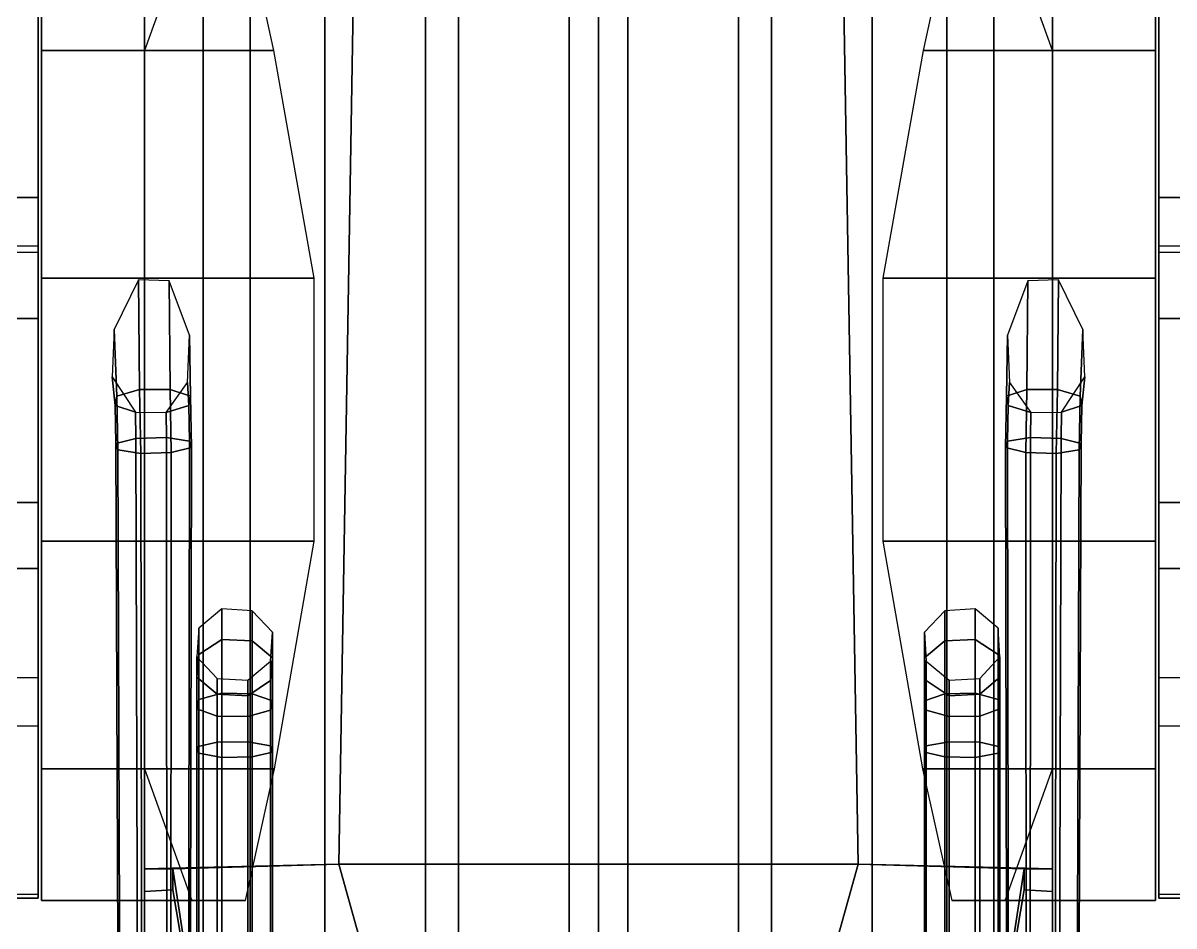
# Model space of a CAD drawing. Extents: x -7.9 to 7.9, y -12.5 to 11.9.
# Drawn here: x -2.057 to 2.019, y 0.266 to 3.463 of the extents above; entities that cross this region are included whole.
import ezdxf

# ---------------------------------------------------------------- set-up
doc = ezdxf.new("R2010")
doc.units = 0

msp = doc.modelspace()

# ---------------------------------------------------------------- linework, layer by layer
for points in [[(-0.6315, 4.8547, 4.2507), (-0.6315, -0.9776, 4.2507), (-0.6315, -1.5447, 4.9023), (-0.6315, 4.8547, 4.9023)], [(-0.1233, 4.8547, 4.9023), (-0.6315, 4.8547, 4.9023), (-0.6315, -1.5447, 4.9023), (-0.1233, -1.4171, 4.9023)], [(-0.1233, -0.8499, 4.2507), (-0.1233, 4.8547, 4.2507), (-0.1233, 4.8547, 4.9023), (-0.1233, -1.4171, 4.9023)], [(0.0852, -0.8499, 4.2507), (0.0852, -1.4171, 4.9023), (0.0852, 4.8547, 4.9023), (0.0852, 4.8547, 4.2507)], [(0.0852, 4.8547, 4.9023), (0.0852, -1.4171, 4.9023), (0.5933, -1.5447, 4.9023), (0.5933, 4.8547, 4.9023)], [(0.5933, 4.8547, 4.2507), (0.5933, 4.8547, 4.9023), (0.5933, -1.5447, 4.9023), (0.5933, -0.9776, 4.2507)], [(-1.627, -0.3107, 3.1061), (-1.4196, -0.3107, 3.1061), (-1.4196, 4.4444, 3.1061), (-1.627, 4.4425, 3.1052)], [(-1.4196, -0.3107, 3.1061), (-1.2528, -0.3107, 4.0273), (-1.2528, 4.4444, 4.0273), (-1.4196, 4.4444, 3.1061)], [(-1.2528, -0.3107, 4.0273), (-0.9881, -0.3107, 4.5662), (-0.9881, 4.4444, 4.5662), (-1.2528, 4.4444, 4.0273)], [(-0.5146, -0.3107, 4.8343), (-0.5146, 3.905, 4.8343), (-0.9881, 4.4444, 4.5662), (-0.9881, -0.3107, 4.5662)], [(0.4765, -0.3107, 4.8343), (0.95, -0.3107, 4.5662), (0.95, 4.4444, 4.5662), (0.4765, 3.905, 4.8343)], [(1.2147, -0.3107, 4.0273), (1.2147, 4.4444, 4.0273), (0.95, 4.4444, 4.5662), (0.95, -0.3107, 4.5662)], [(1.3815, -0.3107, 3.1061), (1.3815, 4.4444, 3.1061), (1.2147, 4.4444, 4.0273), (1.2147, -0.3107, 4.0273)], [(1.5889, -0.3107, 3.1061), (1.5889, 4.4425, 3.1052), (1.3815, 4.4444, 3.1061), (1.3815, -0.3107, 3.1061)], [(-1.627, 4.375, 1.2444), (-1.627, 0.388, 2.0157), (-1.627, -0.3107, 3.1061), (-1.627, 4.4425, 3.1052)], [(1.5889, 4.375, 1.2444), (1.5889, 4.4425, 3.1052), (1.5889, -0.3107, 3.1061), (1.5889, 0.388, 2.0157)], [(-1.627, 4.375, 1.2444), (-0.8741, 4.375, 1.0726), (-0.9384, 0.4842, 1.0726), (-1.627, 0.4682, 1.2677)], [(-1.627, 4.375, 1.2444), (-1.627, 0.4682, 1.2677), (-1.627, 0.388, 2.0157)], [(-0.0191, 4.375, 1.0726), (-0.0191, 0.4842, 1.0726), (-0.9384, 0.4842, 1.0726), (-0.8741, 4.375, 1.0726)], [(-0.0191, 4.375, 1.0726), (0.836, 4.375, 1.0726), (0.9003, 0.4842, 1.0726), (-0.0191, 0.4842, 1.0726)], [(1.5889, 4.375, 1.2444), (1.5889, 0.4682, 1.2677), (0.9003, 0.4842, 1.0726), (0.836, 4.375, 1.0726)], [(1.5889, 4.375, 1.2444), (1.5889, 0.388, 2.0157), (1.5889, 0.4682, 1.2677)], [(-2.2381, 2.8455, 2.2408), (-2.2381, 3.9475, 3.0899), (-2.0034, 3.9471, 3.0899), (-2.0034, 2.8451, 2.2408)], [(-2.0034, 2.6736, 4.6611), (-2.0034, 2.8451, 2.2408), (-2.0034, 3.9471, 3.0899), (-2.0034, 3.8843, 3.9758)], [(2.2, 2.8455, 2.2408), (1.9653, 2.8451, 2.2408), (1.9653, 3.9471, 3.0899), (2.2, 3.9475, 3.0899)], [(1.9653, 2.6736, 4.6611), (1.9653, 3.8843, 3.9758), (1.9653, 3.9471, 3.0899), (1.9653, 2.8451, 2.2408)], [(-2.2381, 3.8848, 3.9758), (-2.2381, 2.6741, 4.6611), (-2.0034, 2.6736, 4.6611), (-2.0034, 3.8843, 3.9758)], [(-0.5146, -0.3107, 4.8343), (-0.0191, -0.3107, 4.8845), (-0.0191, 3.905, 4.8845), (-0.5146, 3.905, 4.8343)], [(0.4765, -0.3107, 4.8343), (0.4765, 3.905, 4.8343), (-0.0191, 3.905, 4.8845), (-0.0191, -0.3107, 4.8845)], [(2.2, 3.8848, 3.9758), (1.9653, 3.8843, 3.9758), (1.9653, 2.6736, 4.6611), (2.2, 2.6741, 4.6611)], [(-1.9915, 3.8315, 3.9297), (-1.9915, 0.3562, 3.9297), (-1.9915, 0.8218, 4.1961), (-1.9915, 3.3659, 4.1961)], [(-1.9915, 3.8315, 3.9297), (-1.9915, 3.8315, 2.882), (-1.9915, 0.3562, 2.882), (-1.9915, 0.3562, 3.9297)], [(-1.9915, 3.8315, 2.882), (-1.9915, 3.3659, 2.6156), (-1.9915, 0.8218, 2.6156), (-1.9915, 0.3562, 2.882)], [(-1.9915, 3.3659, 2.6156), (-1.9915, 3.8315, 2.882), (-1.4596, 3.8315, 2.885), (-1.627, 3.3659, 2.6156)], [(-1.9915, 3.8315, 3.9297), (-1.9915, 3.3659, 4.1961), (-1.169, 3.3659, 4.1978), (-1.2699, 3.8315, 3.9327)], [(1.9534, 3.8315, 3.9297), (1.2318, 3.8315, 3.9327), (1.1309, 3.3659, 4.1978), (1.9534, 3.3659, 4.1961)], [(1.9534, 3.3659, 2.6156), (1.5889, 3.3659, 2.6156), (1.4215, 3.8315, 2.885), (1.9534, 3.8315, 2.882)], [(1.9534, 3.8315, 3.9297), (1.9534, 3.3659, 4.1961), (1.9534, 0.8218, 4.1961), (1.9534, 0.3562, 3.9297)], [(1.9534, 3.8315, 3.9297), (1.9534, 0.3562, 3.9297), (1.9534, 0.3562, 2.882), (1.9534, 3.8315, 2.882)], [(1.9534, 3.8315, 2.882), (1.9534, 0.3562, 2.882), (1.9534, 0.8218, 2.6156), (1.9534, 3.3659, 2.6156)], [(-1.9915, 1.6282, 4.4854), (-1.9915, 2.5594, 4.4854), (-1.9915, 3.3659, 4.1961), (-1.9915, 0.8218, 4.1961)], [(-1.9915, 3.3659, 2.6156), (-1.9915, 2.5594, 2.3263), (-1.9915, 1.6282, 2.3263), (-1.9915, 0.8218, 2.6156)], [(-1.9915, 2.5594, 2.3263), (-1.9915, 3.3659, 2.6156), (-1.627, 3.3659, 2.6156), (-1.627, 2.5594, 2.3263)], [(-1.9915, 3.3659, 4.1961), (-1.9915, 2.5594, 4.4854), (-1.0266, 2.5594, 4.4878), (-1.169, 3.3659, 4.1978)], [(1.9534, 3.3659, 4.1961), (1.1309, 3.3659, 4.1978), (0.9885, 2.5594, 4.4878), (1.9534, 2.5594, 4.4854)], [(1.9534, 2.5594, 2.3263), (1.5889, 2.5594, 2.3263), (1.5889, 3.3659, 2.6156), (1.9534, 3.3659, 2.6156)], [(1.9534, 1.6282, 4.4854), (1.9534, 0.8218, 4.1961), (1.9534, 3.3659, 4.1961), (1.9534, 2.5594, 4.4854)], [(1.9534, 3.3659, 2.6156), (1.9534, 0.8218, 2.6156), (1.9534, 1.6282, 2.3263), (1.9534, 2.5594, 2.3263)], [(-2.2381, 2.6516, 1.7819), (-2.2381, 2.8455, 2.2408), (-2.0034, 2.8451, 2.2408), (-2.0034, 2.6511, 1.7819)], [(-2.0034, 2.4169, 5.088), (-2.0034, 2.6511, 1.7819), (-2.0034, 2.8451, 2.2408), (-2.0034, 2.6736, 4.6611)], [(2.2, 2.6516, 1.7819), (1.9653, 2.6511, 1.7819), (1.9653, 2.8451, 2.2408), (2.2, 2.8455, 2.2408)], [(1.9653, 2.4169, 5.088), (1.9653, 2.6736, 4.6611), (1.9653, 2.8451, 2.2408), (1.9653, 2.6511, 1.7819)], [(-2.2381, 2.6741, 4.6611), (-2.2381, 2.4174, 5.088), (-2.0034, 2.4169, 5.088), (-2.0034, 2.6736, 4.6611)], [(-2.2381, 1.7657, 1.7192), (-2.2381, 2.6516, 1.7819), (-2.0034, 2.6511, 1.7819), (-2.0034, 1.7652, 1.7192)], [(-2.0034, 1.5311, 5.0253), (-2.0034, 1.7652, 1.7192), (-2.0034, 2.6511, 1.7819), (-2.0034, 2.4169, 5.088)], [(2.2, 2.6741, 4.6611), (1.9653, 2.6736, 4.6611), (1.9653, 2.4169, 5.088), (2.2, 2.4174, 5.088)], [(2.2, 1.7657, 1.7192), (1.9653, 1.7652, 1.7192), (1.9653, 2.6511, 1.7819), (2.2, 2.6516, 1.7819)], [(1.9653, 1.5311, 5.0253), (1.9653, 2.4169, 5.088), (1.9653, 2.6511, 1.7819), (1.9653, 1.7652, 1.7192)], [(-1.9915, 2.5594, 4.4854), (-1.9915, 1.6282, 4.4854), (-1.026, 1.6282, 4.4891), (-1.0266, 2.5594, 4.4878)], [(-1.9915, 1.6282, 2.3263), (-1.9915, 2.5594, 2.3263), (-1.627, 2.5594, 2.3263), (-1.627, 1.6282, 2.3263)], [(-1.6446, 2.1661, 4.741), (-1.6482, 2.5535, 4.4829), (-1.7343, 2.3776, 4.4817), (-1.7252, 2.1423, 4.6728)], [(-1.6446, 2.1661, 4.741), (-1.5365, 2.1661, 4.7348), (-1.5401, 2.5506, 4.4786), (-1.6482, 2.5535, 4.4829)], [(-1.4642, 2.1422, 4.6578), (-1.467, 2.3574, 4.4856), (-1.5401, 2.5506, 4.4786), (-1.5365, 2.1661, 4.7348)], [(1.9534, 2.5594, 4.4854), (0.9885, 2.5594, 4.4878), (0.9879, 1.6282, 4.4891), (1.9534, 1.6282, 4.4854)], [(1.4261, 2.1422, 4.6578), (1.4984, 2.1661, 4.7348), (1.502, 2.5506, 4.4786), (1.4289, 2.3574, 4.4856)], [(1.6065, 2.1661, 4.741), (1.6101, 2.5535, 4.4829), (1.502, 2.5506, 4.4786), (1.4984, 2.1661, 4.7348)], [(1.9534, 1.6282, 2.3263), (1.5889, 1.6282, 2.3263), (1.5889, 2.5594, 2.3263), (1.9534, 2.5594, 2.3263)], [(1.6065, 2.1661, 4.741), (1.6871, 2.1423, 4.6728), (1.6961, 2.3776, 4.4817), (1.6101, 2.5535, 4.4829)], [(-2.2381, 2.4174, 5.088), (-2.2381, 1.5315, 5.0253), (-2.0034, 1.5311, 5.0253), (-2.0034, 2.4169, 5.088)], [(2.2, 2.4174, 5.088), (1.9653, 2.4169, 5.088), (1.9653, 1.5311, 5.0253), (2.2, 1.5315, 5.0253)], [(-1.7252, 2.1423, 4.6728), (-1.7343, 2.3776, 4.4817), (-1.7415, 2.2106, 4.4833), (-1.7311, 2.1085, 4.5701)], [(1.6871, 2.1423, 4.6728), (1.693, 2.1085, 4.5701), (1.7034, 2.2106, 4.4833), (1.6961, 2.3776, 4.4817)], [(-1.4642, 2.1422, 4.6578), (-1.4701, 2.1085, 4.5551), (-1.4743, 2.1905, 4.4873), (-1.467, 2.3574, 4.4856)], [(1.4261, 2.1422, 4.6578), (1.4289, 2.3574, 4.4856), (1.4362, 2.1905, 4.4873), (1.432, 2.1085, 4.5551)], [(-1.6588, 2.0847, 4.4874), (-1.7311, 2.1085, 4.5701), (-1.7415, 2.2106, 4.4833)], [(1.6207, 2.0847, 4.4874), (1.7034, 2.2106, 4.4833), (1.693, 2.1085, 4.5701)], [(-1.6404, 1.9385, 4.7555), (-1.6446, 2.1661, 4.741), (-1.7252, 2.1423, 4.6728), (-1.7216, 1.9518, 4.6852)], [(-1.6404, 1.9385, 4.7555), (-1.5323, 1.9419, 4.7491), (-1.5365, 2.1661, 4.7348), (-1.6446, 2.1661, 4.741)], [(-1.4701, 2.1085, 4.5551), (-1.5507, 2.0846, 4.4869), (-1.4743, 2.1905, 4.4873)], [(-1.4608, 1.9599, 4.6698), (-1.4642, 2.1422, 4.6578), (-1.5365, 2.1661, 4.7348), (-1.5323, 1.9419, 4.7491)], [(1.4227, 1.9599, 4.6698), (1.4942, 1.9419, 4.7491), (1.4984, 2.1661, 4.7348), (1.4261, 2.1422, 4.6578)], [(1.432, 2.1085, 4.5551), (1.4362, 2.1905, 4.4873), (1.5126, 2.0846, 4.4869)], [(1.6022, 1.9385, 4.7555), (1.6065, 2.1661, 4.741), (1.4984, 2.1661, 4.7348), (1.4942, 1.9419, 4.7491)], [(1.6022, 1.9385, 4.7555), (1.6835, 1.9518, 4.6852), (1.6871, 2.1423, 4.6728), (1.6065, 2.1661, 4.741)], [(-1.7216, 1.9518, 4.6852), (-1.7252, 2.1423, 4.6728), (-1.7311, 2.1085, 4.5701), (-1.7286, 1.9739, 4.5794)], [(-1.4608, 1.9599, 4.6698), (-1.4678, 1.982, 4.5641), (-1.4701, 2.1085, 4.5551), (-1.4642, 2.1422, 4.6578)], [(1.4227, 1.9599, 4.6698), (1.4261, 2.1422, 4.6578), (1.432, 2.1085, 4.5551), (1.4296, 1.982, 4.5641)], [(1.6835, 1.9518, 4.6852), (1.6904, 1.9739, 4.5794), (1.693, 2.1085, 4.5701), (1.6871, 2.1423, 4.6728)], [(-1.6571, 1.9919, 4.5002), (-1.7286, 1.9739, 4.5794), (-1.7311, 2.1085, 4.5701), (-1.6588, 2.0847, 4.4874)], [(-1.549, 1.9952, 4.4938), (-1.6571, 1.9919, 4.5002), (-1.6588, 2.0847, 4.4874), (-1.5507, 2.0846, 4.4869)], [(-1.4678, 1.982, 4.5641), (-1.549, 1.9952, 4.4938), (-1.5507, 2.0846, 4.4869), (-1.4701, 2.1085, 4.5551)], [(1.4296, 1.982, 4.5641), (1.432, 2.1085, 4.5551), (1.5126, 2.0846, 4.4869), (1.5109, 1.9952, 4.4938)], [(1.5109, 1.9952, 4.4938), (1.5126, 2.0846, 4.4869), (1.6207, 2.0847, 4.4874), (1.619, 1.9919, 4.5002)], [(1.619, 1.9919, 4.5002), (1.6207, 2.0847, 4.4874), (1.693, 2.1085, 4.5701), (1.6904, 1.9739, 4.5794)], [(-1.6509, -0.3664, 4.3275), (-1.7191, -0.3894, 4.4084), (-1.7286, 1.9739, 4.5794), (-1.6571, 1.9919, 4.5002)], [(-1.7129, -0.3893, 4.5162), (-1.7216, 1.9518, 4.6852), (-1.7286, 1.9739, 4.5794), (-1.7191, -0.3894, 4.4084)], [(-1.5482, -0.3339, 4.321), (-1.6509, -0.3664, 4.3275), (-1.6571, 1.9919, 4.5002), (-1.549, 1.9952, 4.4938)], [(-1.4712, -0.3108, 4.3927), (-1.5482, -0.3339, 4.321), (-1.549, 1.9952, 4.4938), (-1.4678, 1.982, 4.5641)], [(-1.465, -0.3107, 4.5006), (-1.4608, 1.9599, 4.6698), (-1.5323, 1.9419, 4.7491), (-1.5332, -0.3337, 4.5814)], [(-1.465, -0.3107, 4.5006), (-1.4712, -0.3108, 4.3927), (-1.4678, 1.982, 4.5641), (-1.4608, 1.9599, 4.6698)], [(1.4269, -0.3107, 4.5006), (1.4227, 1.9599, 4.6698), (1.4296, 1.982, 4.5641), (1.4331, -0.3108, 4.3927)], [(1.4269, -0.3107, 4.5006), (1.4951, -0.3337, 4.5814), (1.4942, 1.9419, 4.7491), (1.4227, 1.9599, 4.6698)], [(1.4331, -0.3108, 4.3927), (1.4296, 1.982, 4.5641), (1.5109, 1.9952, 4.4938), (1.5101, -0.3339, 4.321)], [(1.5101, -0.3339, 4.321), (1.5109, 1.9952, 4.4938), (1.619, 1.9919, 4.5002), (1.6128, -0.3664, 4.3275)], [(1.6128, -0.3664, 4.3275), (1.619, 1.9919, 4.5002), (1.6904, 1.9739, 4.5794), (1.681, -0.3894, 4.4084)], [(1.6747, -0.3893, 4.5162), (1.681, -0.3894, 4.4084), (1.6904, 1.9739, 4.5794), (1.6835, 1.9518, 4.6852)], [(-1.6359, -0.3663, 4.5879), (-1.6404, 1.9385, 4.7555), (-1.7216, 1.9518, 4.6852), (-1.7129, -0.3893, 4.5162)], [(-1.6359, -0.3663, 4.5879), (-1.5332, -0.3337, 4.5814), (-1.5323, 1.9419, 4.7491), (-1.6404, 1.9385, 4.7555)], [(1.5978, -0.3663, 4.5879), (1.6022, 1.9385, 4.7555), (1.4942, 1.9419, 4.7491), (1.4951, -0.3337, 4.5814)], [(1.5978, -0.3663, 4.5879), (1.6747, -0.3893, 4.5162), (1.6835, 1.9518, 4.6852), (1.6022, 1.9385, 4.7555)], [(-2.2381, 1.1453, 2.1204), (-2.2381, 1.7657, 1.7192), (-2.0034, 1.7652, 1.7192), (-2.0034, 1.1448, 2.1204)], [(-2.0034, 1.5311, 5.0253), (-2.0034, 0.9734, 4.5406), (-2.0034, 1.1448, 2.1204), (-2.0034, 1.7652, 1.7192)], [(2.2, 1.1453, 2.1204), (1.9653, 1.1448, 2.1204), (1.9653, 1.7652, 1.7192), (2.2, 1.7657, 1.7192)], [(1.9653, 1.5311, 5.0253), (1.9653, 1.7652, 1.7192), (1.9653, 1.1448, 2.1204), (1.9653, 0.9734, 4.5406)], [(-1.9915, 1.6282, 4.4854), (-1.9915, 0.8218, 4.1961), (-1.1665, 0.8218, 4.2031), (-1.026, 1.6282, 4.4891)], [(-1.9915, 0.8218, 2.6156), (-1.9915, 1.6282, 2.3263), (-1.627, 1.6282, 2.3263), (-1.627, 0.8218, 2.6156)], [(1.9534, 1.6282, 4.4854), (0.9879, 1.6282, 4.4891), (1.1284, 0.8218, 4.2031), (1.9534, 0.8218, 4.1961)], [(1.9534, 0.8218, 2.6156), (1.5889, 0.8218, 2.6156), (1.5889, 1.6282, 2.3263), (1.9534, 1.6282, 2.3263)], [(-2.2381, 1.5315, 5.0253), (-2.2381, 0.9739, 4.5406), (-2.0034, 0.9734, 4.5406), (-2.0034, 1.5311, 5.0253)], [(2.2, 1.5315, 5.0253), (1.9653, 1.5311, 5.0253), (1.9653, 0.9734, 4.5406), (2.2, 0.9739, 4.5406)], [(-1.3534, 1.2803, 4.6147), (-1.3534, 1.3884, 4.3961), (-1.4344, 1.3207, 4.3722), (-1.4344, 1.2268, 4.5667)], [(-1.3534, 1.2803, 4.6147), (-1.2454, 1.2754, 4.6103), (-1.2454, 1.3822, 4.3939), (-1.3534, 1.3884, 4.3961)], [(1.3153, 1.2803, 4.6147), (1.3153, 1.3884, 4.3961), (1.2072, 1.3822, 4.3939), (1.2072, 1.2754, 4.6103)], [(1.3153, 1.2803, 4.6147), (1.3963, 1.2268, 4.5667), (1.3963, 1.3207, 4.3722), (1.3153, 1.3884, 4.3961)], [(-1.1735, 1.2151, 4.5563), (-1.1735, 1.3058, 4.3669), (-1.2454, 1.3822, 4.3939), (-1.2454, 1.2754, 4.6103)], [(1.1354, 1.2151, 4.5563), (1.2072, 1.2754, 4.6103), (1.2072, 1.3822, 4.3939), (1.1354, 1.3058, 4.3669)], [(-1.4344, 1.2268, 4.5667), (-1.4344, 1.3207, 4.3722), (-1.441, 1.2188, 4.3361), (-1.441, 1.1463, 4.4946)], [(-1.1735, 1.2151, 4.5563), (-1.1801, 1.1346, 4.4841), (-1.1801, 1.204, 4.3309), (-1.1735, 1.3058, 4.3669)], [(1.1354, 1.2151, 4.5563), (1.1354, 1.3058, 4.3669), (1.1419, 1.204, 4.3309), (1.1419, 1.1346, 4.4841)], [(1.3963, 1.2268, 4.5667), (1.4028, 1.1463, 4.4946), (1.4028, 1.2188, 4.3361), (1.3963, 1.3207, 4.3722)], [(-1.3534, 1.0904, 4.741), (-1.3534, 1.2803, 4.6147), (-1.4344, 1.2268, 4.5667), (-1.4344, 1.068, 4.6728)], [(-1.3534, 1.0904, 4.741), (-1.2454, 1.0883, 4.7348), (-1.2454, 1.2754, 4.6103), (-1.3534, 1.2803, 4.6147)], [(-1.1735, 1.0631, 4.6578), (-1.1735, 1.2151, 4.5563), (-1.2454, 1.2754, 4.6103), (-1.2454, 1.0883, 4.7348)], [(1.1354, 1.0631, 4.6578), (1.2072, 1.0883, 4.7348), (1.2072, 1.2754, 4.6103), (1.1354, 1.2151, 4.5563)], [(1.3153, 1.0904, 4.741), (1.3153, 1.2803, 4.6147), (1.2072, 1.2754, 4.6103), (1.2072, 1.0883, 4.7348)], [(1.3153, 1.0904, 4.741), (1.3963, 1.068, 4.6728), (1.3963, 1.2268, 4.5667), (1.3153, 1.2803, 4.6147)], [(-1.4344, 1.068, 4.6728), (-1.4344, 1.2268, 4.5667), (-1.441, 1.1463, 4.4946), (-1.441, 1.0344, 4.5701)], [(1.3963, 1.068, 4.6728), (1.4028, 1.0344, 4.5701), (1.4028, 1.1463, 4.4946), (1.3963, 1.2268, 4.5667)], [(-1.3691, 1.086, 4.4405), (-1.441, 1.1463, 4.4946), (-1.441, 1.2188, 4.3361), (-1.3691, 1.1424, 4.3091)], [(-1.1801, 1.1346, 4.4841), (-1.2611, 1.0812, 4.4362), (-1.2611, 1.1363, 4.307), (-1.1801, 1.204, 4.3309)], [(-1.1735, 1.0631, 4.6578), (-1.1801, 1.0295, 4.5551), (-1.1801, 1.1346, 4.4841), (-1.1735, 1.2151, 4.5563)], [(1.1354, 1.0631, 4.6578), (1.1354, 1.2151, 4.5563), (1.1419, 1.1346, 4.4841), (1.1419, 1.0295, 4.5551)], [(1.1419, 1.1346, 4.4841), (1.1419, 1.204, 4.3309), (1.223, 1.1363, 4.307), (1.223, 1.0812, 4.4362)], [(1.331, 1.086, 4.4405), (1.331, 1.1424, 4.3091), (1.4028, 1.2188, 4.3361), (1.4028, 1.1463, 4.4946)], [(-2.2381, 0.378, 3.1864), (-2.2381, 1.1453, 2.1204), (-2.0034, 1.1448, 2.1204), (-2.0034, 0.3775, 3.1864)], [(-2.0034, 0.3775, 3.1864), (-2.0034, 1.1448, 2.1204), (-2.0034, 0.9734, 4.5406), (-2.0034, 0.364, 3.3771)], [(-1.3691, 1.0092, 4.4931), (-1.441, 1.0344, 4.5701), (-1.441, 1.1463, 4.4946), (-1.3691, 1.086, 4.4405)], [(-1.2611, 1.0812, 4.4362), (-1.3691, 1.086, 4.4405), (-1.3691, 1.1424, 4.3091), (-1.2611, 1.1363, 4.307)], [(1.223, 1.0812, 4.4362), (1.223, 1.1363, 4.307), (1.331, 1.1424, 4.3091), (1.331, 1.086, 4.4405)], [(1.331, 1.0092, 4.4931), (1.331, 1.086, 4.4405), (1.4028, 1.1463, 4.4946), (1.4028, 1.0344, 4.5701)], [(2.2, 0.378, 3.1864), (1.9653, 0.3775, 3.1864), (1.9653, 1.1448, 2.1204), (2.2, 1.1453, 2.1204)], [(1.9653, 0.3775, 3.1864), (1.9653, 0.364, 3.3771), (1.9653, 0.9734, 4.5406), (1.9653, 1.1448, 2.1204)], [(-1.1801, 1.0295, 4.5551), (-1.2611, 1.0072, 4.4869), (-1.2611, 1.0812, 4.4362), (-1.1801, 1.1346, 4.4841)], [(1.1419, 1.0295, 4.5551), (1.1419, 1.1346, 4.4841), (1.223, 1.0812, 4.4362), (1.223, 1.0072, 4.4869)], [(-1.4344, 0.8775, 4.6852), (-1.4344, 1.068, 4.6728), (-1.441, 1.0344, 4.5701), (-1.441, 0.8997, 4.5794)], [(-1.3534, 0.8627, 4.7555), (-1.3534, 1.0904, 4.741), (-1.4344, 1.068, 4.6728), (-1.4344, 0.8775, 4.6852)], [(-1.2611, 1.0072, 4.4869), (-1.3691, 1.0092, 4.4931), (-1.3691, 1.086, 4.4405), (-1.2611, 1.0812, 4.4362)], [(-1.3534, 0.8627, 4.7555), (-1.2454, 0.8641, 4.7491), (-1.2454, 1.0883, 4.7348), (-1.3534, 1.0904, 4.741)], [(-1.1735, 0.8807, 4.6698), (-1.1735, 1.0631, 4.6578), (-1.2454, 1.0883, 4.7348), (-1.2454, 0.8641, 4.7491)], [(-1.1735, 0.8807, 4.6698), (-1.1801, 0.903, 4.5641), (-1.1801, 1.0295, 4.5551), (-1.1735, 1.0631, 4.6578)], [(1.1354, 0.8807, 4.6698), (1.2072, 0.8641, 4.7491), (1.2072, 1.0883, 4.7348), (1.1354, 1.0631, 4.6578)], [(1.1354, 0.8807, 4.6698), (1.1354, 1.0631, 4.6578), (1.1419, 1.0295, 4.5551), (1.1419, 0.903, 4.5641)], [(1.3153, 0.8627, 4.7555), (1.3153, 1.0904, 4.741), (1.2072, 1.0883, 4.7348), (1.2072, 0.8641, 4.7491)], [(1.223, 1.0072, 4.4869), (1.223, 1.0812, 4.4362), (1.331, 1.086, 4.4405), (1.331, 1.0092, 4.4931)], [(1.3153, 0.8627, 4.7555), (1.3963, 0.8775, 4.6852), (1.3963, 1.068, 4.6728), (1.3153, 1.0904, 4.741)], [(1.3963, 0.8775, 4.6852), (1.4028, 0.8997, 4.5794), (1.4028, 1.0344, 4.5701), (1.3963, 1.068, 4.6728)], [(-1.3691, 0.9164, 4.5002), (-1.441, 0.8997, 4.5794), (-1.441, 1.0344, 4.5701), (-1.3691, 1.0092, 4.4931)], [(-1.1801, 0.903, 4.5641), (-1.2611, 0.9177, 4.4938), (-1.2611, 1.0072, 4.4869), (-1.1801, 1.0295, 4.5551)], [(1.1419, 0.903, 4.5641), (1.1419, 1.0295, 4.5551), (1.223, 1.0072, 4.4869), (1.223, 0.9177, 4.4938)], [(1.331, 0.9164, 4.5002), (1.331, 1.0092, 4.4931), (1.4028, 1.0344, 4.5701), (1.4028, 0.8997, 4.5794)], [(-1.2611, 0.9177, 4.4938), (-1.3691, 0.9164, 4.5002), (-1.3691, 1.0092, 4.4931), (-1.2611, 1.0072, 4.4869)], [(1.223, 0.9177, 4.4938), (1.223, 1.0072, 4.4869), (1.331, 1.0092, 4.4931), (1.331, 0.9164, 4.5002)], [(-2.2381, 0.9739, 4.5406), (-2.2381, 0.3645, 3.3771), (-2.0034, 0.364, 3.3771), (-2.0034, 0.9734, 4.5406)], [(2.2, 0.9739, 4.5406), (1.9653, 0.9734, 4.5406), (1.9653, 0.364, 3.3771), (2.2, 0.3645, 3.3771)], [(-1.3691, -0.3214, 4.3115), (-1.441, -0.3214, 4.3925), (-1.441, 0.8997, 4.5794), (-1.3691, 0.9164, 4.5002)], [(-1.4344, -0.3214, 4.5006), (-1.4344, 0.8775, 4.6852), (-1.441, 0.8997, 4.5794), (-1.441, -0.3214, 4.3925)], [(-1.2611, -0.3214, 4.305), (-1.3691, -0.3214, 4.3115), (-1.3691, 0.9164, 4.5002), (-1.2611, 0.9177, 4.4938)], [(-1.1801, -0.3214, 4.3768), (-1.2611, -0.3214, 4.305), (-1.2611, 0.9177, 4.4938), (-1.1801, 0.903, 4.5641)], [(-1.1735, -0.3214, 4.4849), (-1.1801, -0.3214, 4.3768), (-1.1801, 0.903, 4.5641), (-1.1735, 0.8807, 4.6698)], [(1.1354, -0.3214, 4.4849), (1.1354, 0.8807, 4.6698), (1.1419, 0.903, 4.5641), (1.1419, -0.3214, 4.3768)], [(1.1419, -0.3214, 4.3768), (1.1419, 0.903, 4.5641), (1.223, 0.9177, 4.4938), (1.223, -0.3214, 4.305)], [(1.223, -0.3214, 4.305), (1.223, 0.9177, 4.4938), (1.331, 0.9164, 4.5002), (1.331, -0.3214, 4.3115)], [(1.331, -0.3214, 4.3115), (1.331, 0.9164, 4.5002), (1.4028, 0.8997, 4.5794), (1.4028, -0.3214, 4.3925)], [(1.3963, -0.3214, 4.5006), (1.4028, -0.3214, 4.3925), (1.4028, 0.8997, 4.5794), (1.3963, 0.8775, 4.6852)], [(-1.3534, -0.3214, 4.5724), (-1.3534, 0.8627, 4.7555), (-1.4344, 0.8775, 4.6852), (-1.4344, -0.3214, 4.5006)], [(-1.3534, -0.3214, 4.5724), (-1.2454, -0.3214, 4.5659), (-1.2454, 0.8641, 4.7491), (-1.3534, 0.8627, 4.7555)], [(-1.1735, -0.3214, 4.4849), (-1.1735, 0.8807, 4.6698), (-1.2454, 0.8641, 4.7491), (-1.2454, -0.3214, 4.5659)], [(1.1354, -0.3214, 4.4849), (1.2072, -0.3214, 4.5659), (1.2072, 0.8641, 4.7491), (1.1354, 0.8807, 4.6698)], [(1.3153, -0.3214, 4.5724), (1.3153, 0.8627, 4.7555), (1.2072, 0.8641, 4.7491), (1.2072, -0.3214, 4.5659)], [(1.3153, -0.3214, 4.5724), (1.3963, -0.3214, 4.5006), (1.3963, 0.8775, 4.6852), (1.3153, 0.8627, 4.7555)], [(-1.9915, 0.3562, 2.882), (-1.9915, 0.8218, 2.6156), (-1.627, 0.8218, 2.6156), (-1.4596, 0.3562, 2.885)], [(-1.9915, 0.8218, 4.1961), (-1.9915, 0.3562, 3.9297), (-1.2698, 0.3562, 3.9336), (-1.1665, 0.8218, 4.2031)], [(1.9534, 0.8218, 4.1961), (1.1284, 0.8218, 4.2031), (1.2317, 0.3562, 3.9336), (1.9534, 0.3562, 3.9297)], [(1.9534, 0.3562, 2.882), (1.4215, 0.3562, 2.885), (1.5889, 0.8218, 2.6156), (1.9534, 0.8218, 2.6156)], [(-1.5265, 0.4682, 1.339), (-1.627, 0.4682, 1.2677), (-0.9384, 0.4842, 1.0726), (-0.9384, 0.4842, 1.2344)], [(-1.627, 0.388, 2.0157), (-1.627, 0.4682, 1.2677), (-1.5265, 0.4682, 1.339), (-1.5265, 0.3931, 1.9637)], [(-0.7169, -0.3107, 1.4255), (-1.4068, -0.3107, 1.4255), (-1.5265, 0.4682, 1.339), (-0.9384, 0.4842, 1.2344)], [(-1.4068, -0.3107, 1.4255), (-1.4068, -0.3107, 2.8876), (-1.5265, 0.3931, 1.9637), (-1.5265, 0.4682, 1.339)], [(-0.7169, -0.3107, 1.4255), (-0.9384, 0.4842, 1.2344), (-0.0191, 0.4842, 1.2344), (-0.0191, -0.2942, 1.4584)], [(-0.9384, 0.4842, 1.2344), (-0.9384, 0.4842, 1.0726), (-0.0191, 0.4842, 1.0726), (-0.0191, 0.4842, 1.2344)], [(0.6788, -0.3107, 1.4255), (-0.0191, -0.2942, 1.4584), (-0.0191, 0.4842, 1.2344), (0.9003, 0.4842, 1.2344)], [(0.9003, 0.4842, 1.2344), (-0.0191, 0.4842, 1.2344), (-0.0191, 0.4842, 1.0726), (0.9003, 0.4842, 1.0726)], [(0.6788, -0.3107, 1.4255), (0.9003, 0.4842, 1.2344), (1.4884, 0.4682, 1.339), (1.3687, -0.3107, 1.4255)], [(1.4884, 0.4682, 1.339), (0.9003, 0.4842, 1.2344), (0.9003, 0.4842, 1.0726), (1.5889, 0.4682, 1.2677)], [(1.3687, -0.3107, 1.4255), (1.4884, 0.4682, 1.339), (1.4884, 0.3931, 1.9637), (1.3687, -0.3107, 2.8876)], [(1.5889, 0.388, 2.0157), (1.4884, 0.3931, 1.9637), (1.4884, 0.4682, 1.339), (1.5889, 0.4682, 1.2677)], [(-2.2381, 0.3645, 3.3771), (-2.2381, 0.378, 3.1864), (-2.0034, 0.3775, 3.1864), (-2.0034, 0.364, 3.3771)], [(-1.4068, -0.3107, 2.8876), (-1.627, -0.3107, 3.1061), (-1.627, 0.388, 2.0157), (-1.5265, 0.3931, 1.9637)], [(1.3687, -0.3107, 2.8876), (1.4884, 0.3931, 1.9637), (1.5889, 0.388, 2.0157), (1.5889, -0.3107, 3.1061)], [(2.2, 0.3645, 3.3771), (1.9653, 0.364, 3.3771), (1.9653, 0.3775, 3.1864), (2.2, 0.378, 3.1864)], [(-1.9915, 0.3562, 3.9297), (-1.9915, 0.3562, 2.882), (-1.4596, 0.3562, 2.885), (-1.2698, 0.3562, 3.9336)], [(1.9534, 0.3562, 3.9297), (1.2317, 0.3562, 3.9336), (1.4215, 0.3562, 2.885), (1.9534, 0.3562, 2.882)]]:
    msp.add_3dface(points)

doc.saveas('drawing.dxf')
